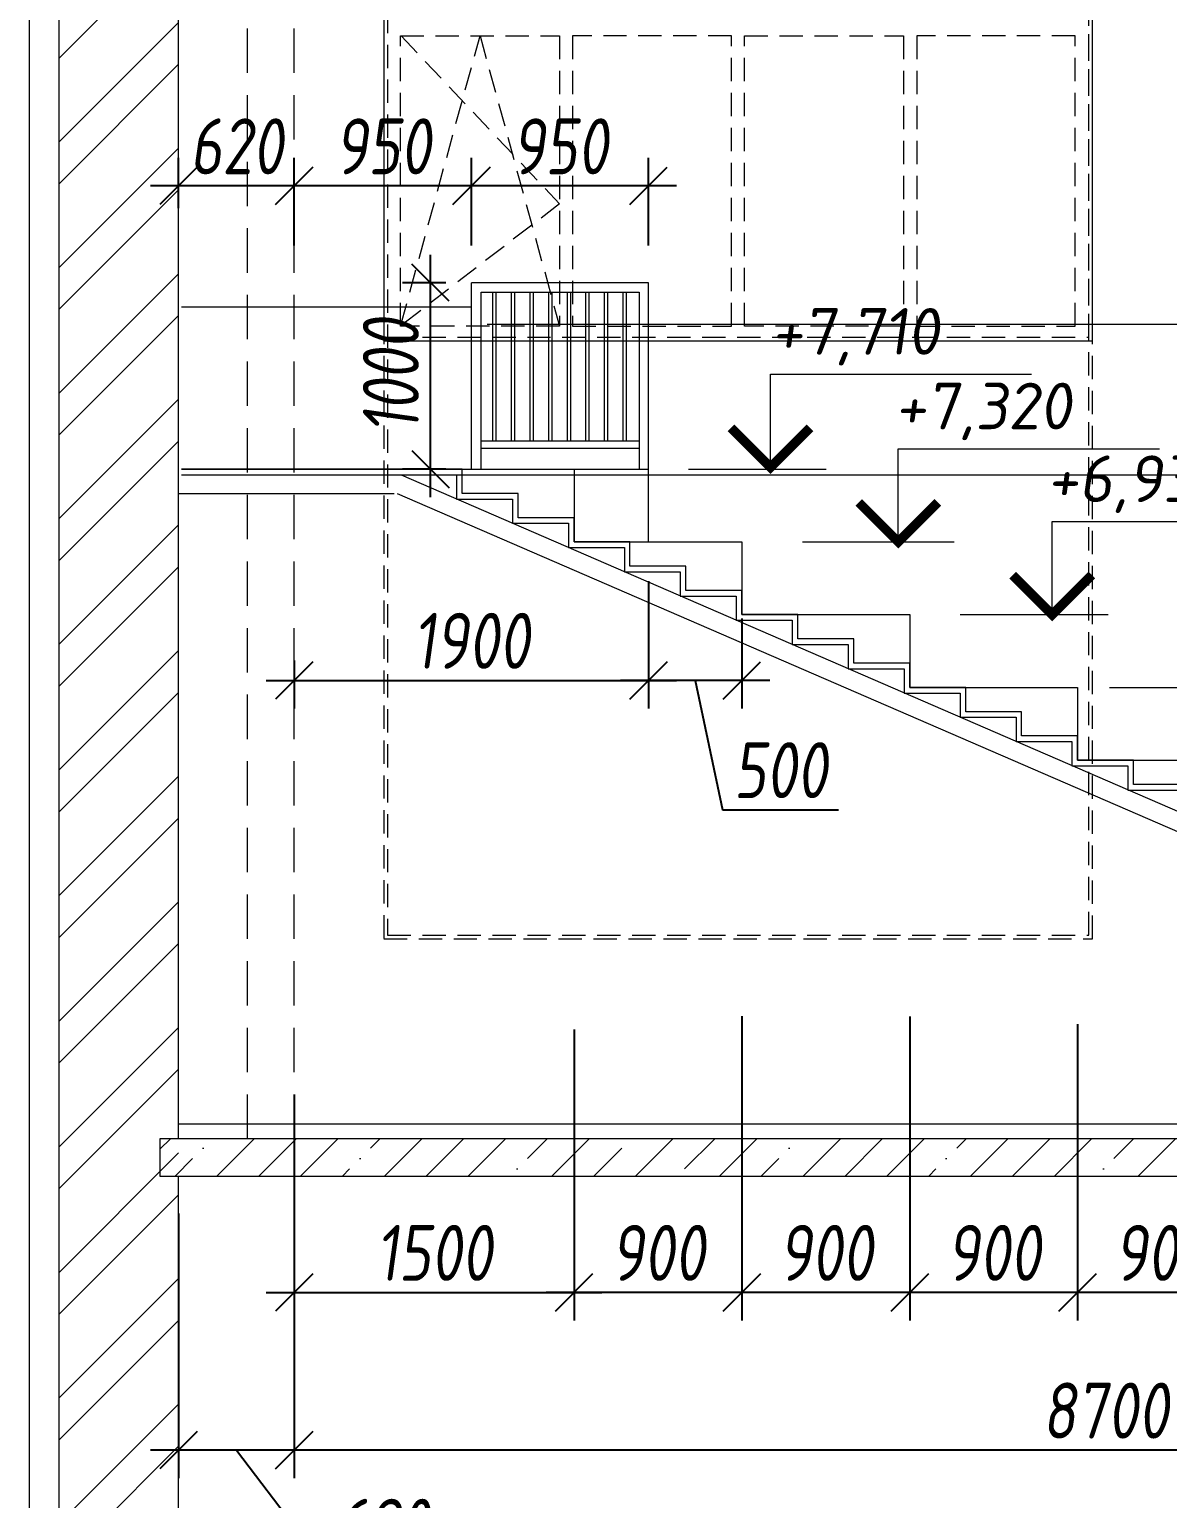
# Model space of a CAD drawing. Header units: millimetres. Extents: x 0 to 9483559, y -180456 to 305735.
# Drawn here: x 605542 to 611644, y 7117 to 14994 of the extents above; entities that cross this region are included whole.
import ezdxf
from ezdxf.enums import TextEntityAlignment as Align

# ---------------------------------------------------------------- set-up
doc = ezdxf.new("R2010")
doc.units = ezdxf.units.MM
for name, pattern in [('01_base$0$DASHED2', [0.375, 0.25, -0.125]), ('CONTI', [0]), ('HIDDEN2', [4.7625, 3.175, -1.5875])]:
    doc.linetypes.add(name, pattern=pattern)
for name, color, linetype in [('PDF _0', 7, 'Continuous'), ('АР_Перегородки кирпич', 34, 'Continuous'), ('ТХ_мебель передв', 251, 'Continuous')]:
    doc.layers.add(name, color=color, linetype=linetype)
doc.layers.add('АР_лестницы', color=7, linetype='Continuous', lineweight=15, true_color=0xff24ff)
for name, color, linetype, lineweight in [('АР_Отметки', 7, 'Continuous', 5), ('АР_Сущ Несущая стена', 250, 'Continuous', 50), ('АР_Штриховка монолит', 29, 'Continuous', 9)]:
    doc.layers.add(name, color=color, linetype=linetype, lineweight=lineweight)
doc.styles.add('GOST 2.304', font='CS_Gost2304.shx')
doc.styles.add('Архитектурный', font='isocpeur.ttf', dxfattribs={"oblique": 8})
doc.styles.add('Архитектурный размер', font='isocpeur.ttf', dxfattribs={"width": 0.8, "oblique": 8})
doc.dimstyles.new('KK 100', dxfattribs={"dimscale": 100, "dimtxt": 3, "dimasz": 2, "dimexe": 1.5, "dimexo": 2, "dimtad": 1, "dimdec": 0, "dimtxsty": 'GOST 2.304', "dimblk": 'OBLIQUE', "dimcen": 2.5, "dimdle": 1.5, "dimadec": 0, "dimazin": 0, "dimtfac": 1, "dimtdec": 0, "dimtmove": 0, "dimatfit": 3, "dimarcsym": 0})

# ---------------------------------------------------------------- blocks, each defined once
blk = doc.blocks.new('_Oblique')
at = {"color": 0, "linetype": 'ByBlock', "lineweight": -2}
blk.add_line((-0.5, -0.5), (0.5, 0.5), dxfattribs=at)
blk = doc.blocks.new('*D279')
at = {"layer": 'Defpoints', "color": 0, "ltscale": 100, "transparency": 16777216}
for p in [(606961.7, 11811), (608861.2, 11811), (608861.2, 11503.5)]:
    blk.add_point(p, dxfattribs=at)
at = {"layer": 'ТХ_мебель передв', "color": 0, "lineweight": -2, "ltscale": 100, "transparency": 16777216}
for p, q in [((606961.7, 11611), (606961.7, 11353.5)), ((608861.2, 11611), (608861.2, 11353.5)), ((606811.7, 11503.5), (609011.2, 11503.5))]:
    blk.add_line(p, q, dxfattribs=at)
at = {"layer": 'ТХ_мебель передв', "color": 0, "lineweight": -2, "ltscale": 100, "transparency": 16777216, "xscale": 200, "yscale": 200, "zscale": 200, "rotation": 180}
blk.add_blockref('_Oblique', (606961.7, 11503.5), dxfattribs=at)
at = {"layer": 'ТХ_мебель передв', "color": 0, "lineweight": -2, "ltscale": 100, "transparency": 16777216, "xscale": 200, "yscale": 200, "zscale": 200}
blk.add_blockref('_Oblique', (608861.2, 11503.5), dxfattribs=at)
at = {"layer": 'ТХ_мебель передв', "color": 0, "lineweight": 9, "ltscale": 100, "transparency": 16777216, "insert": (607911.5, 11716), "char_height": 300, "attachment_point": 5, "style": 'Архитектурный размер'}
blk.add_mtext('1900', dxfattribs=at)
blk = doc.blocks.new('*D280')
at = {"layer": 'Defpoints', "color": 0, "ltscale": 100, "transparency": 16777216}
for p in [(607692.1, 13636.1), (607974.5, 13636.1), (607974.5, 12636.1, -950)]:
    blk.add_point(p, dxfattribs=at)
at = {"layer": 'ТХ_мебель передв', "color": 0, "lineweight": -2, "ltscale": 100, "transparency": 16777216}
for p, q in [((607692.1, 12486.1), (607692.1, 13786.1)), ((607774.5, 13636.1), (607542.1, 13636.1)), ((607774.5, 12636.1), (607542.1, 12636.1))]:
    blk.add_line(p, q, dxfattribs=at)
at = {"layer": 'ТХ_мебель передв', "color": 0, "lineweight": -2, "ltscale": 100, "transparency": 16777216, "xscale": 200, "yscale": 200, "zscale": 200}
for p, rotation in [((607692.1, 13636.1), 90), ((607692.1, 12636.1), 270)]:
    blk.add_blockref('_Oblique', p, dxfattribs=dict(at, rotation=rotation))
at = {"layer": 'ТХ_мебель передв', "color": 0, "lineweight": 9, "ltscale": 100, "transparency": 16777216, "insert": (607479.6, 13136.1), "char_height": 300, "attachment_point": 5, "rotation": 90, "style": 'Архитектурный размер'}
blk.add_mtext('1000', dxfattribs=at)
blk = doc.blocks.new('*D281')
at = {"layer": 'Defpoints', "color": 0, "ltscale": 100, "transparency": 16777216}
for p in [(608861.2, 12236.1, -950), (609361.7, 12036.1), (608861.2, 11503.5)]:
    blk.add_point(p, dxfattribs=at)
at = {"layer": 'ТХ_мебель передв', "color": 0, "lineweight": -2, "ltscale": 100, "transparency": 16777216}
for p, q in [((608861.2, 12036.1), (608861.2, 11353.5)), ((609361.7, 11836.1), (609361.7, 11353.5)), ((609511.7, 11503.5), (608711.2, 11503.5)), ((609111.5, 11503.5), (609257.1, 10809.8)), ((609257.1, 10809.8), (609880.2, 10809.8))]:
    blk.add_line(p, q, dxfattribs=at)
at = {"layer": 'ТХ_мебель передв', "color": 0, "lineweight": -2, "ltscale": 100, "transparency": 16777216, "xscale": 200, "yscale": 200, "zscale": 200, "rotation": 180}
blk.add_blockref('_Oblique', (608861.2, 11503.5), dxfattribs=at)
at = {"layer": 'ТХ_мебель передв', "color": 0, "lineweight": -2, "ltscale": 100, "transparency": 16777216, "xscale": 200, "yscale": 200, "zscale": 200}
blk.add_blockref('_Oblique', (609361.7, 11503.5), dxfattribs=at)
at = {"layer": 'ТХ_мебель передв', "color": 0, "lineweight": 9, "ltscale": 100, "transparency": 16777216, "insert": (609568.7, 11022.3), "char_height": 300, "attachment_point": 5, "style": 'Архитектурный размер'}
blk.add_mtext('500', dxfattribs=at)
blk = doc.blocks.new('*D283')
at = {"layer": 'Defpoints', "color": 0, "ltscale": 100, "transparency": 16777216}
for p in [(611161.7, 9859.7), (612061.7, 9864.1), (611161.7, 8221.8)]:
    blk.add_point(p, dxfattribs=at)
at = {"layer": 'ТХ_мебель передв', "color": 0, "lineweight": -2, "ltscale": 100, "transparency": 16777216}
for p, q in [((611161.7, 9659.7), (611161.7, 8071.8)), ((612061.7, 9664.1), (612061.7, 8071.8)), ((612211.7, 8221.8), (611011.7, 8221.8))]:
    blk.add_line(p, q, dxfattribs=at)
at = {"layer": 'ТХ_мебель передв', "color": 0, "lineweight": -2, "ltscale": 100, "transparency": 16777216, "xscale": 200, "yscale": 200, "zscale": 200, "rotation": 180}
blk.add_blockref('_Oblique', (611161.7, 8221.8), dxfattribs=at)
at = {"layer": 'ТХ_мебель передв', "color": 0, "lineweight": -2, "ltscale": 100, "transparency": 16777216, "xscale": 200, "yscale": 200, "zscale": 200}
blk.add_blockref('_Oblique', (612061.7, 8221.8), dxfattribs=at)
at = {"layer": 'ТХ_мебель передв', "color": 0, "lineweight": 9, "ltscale": 100, "transparency": 16777216, "insert": (611611.7, 8434.3), "char_height": 300, "attachment_point": 5, "style": 'Архитектурный размер'}
blk.add_mtext('900', dxfattribs=at)
blk = doc.blocks.new('*D284')
at = {"layer": 'Defpoints', "color": 0, "ltscale": 100, "transparency": 16777216}
for p in [(610261.7, 9901, -1900), (611161.7, 9859.7), (610261.7, 8221.8)]:
    blk.add_point(p, dxfattribs=at)
at = {"layer": 'ТХ_мебель передв', "color": 0, "lineweight": -2, "ltscale": 100, "transparency": 16777216}
for p, q in [((610261.7, 9701), (610261.7, 8071.8)), ((611161.7, 9659.7), (611161.7, 8071.8)), ((611311.7, 8221.8), (610111.7, 8221.8))]:
    blk.add_line(p, q, dxfattribs=at)
at = {"layer": 'ТХ_мебель передв', "color": 0, "lineweight": -2, "ltscale": 100, "transparency": 16777216, "xscale": 200, "yscale": 200, "zscale": 200, "rotation": 180}
blk.add_blockref('_Oblique', (610261.7, 8221.8), dxfattribs=at)
at = {"layer": 'ТХ_мебель передв', "color": 0, "lineweight": -2, "ltscale": 100, "transparency": 16777216, "xscale": 200, "yscale": 200, "zscale": 200}
blk.add_blockref('_Oblique', (611161.7, 8221.8), dxfattribs=at)
at = {"layer": 'ТХ_мебель передв', "color": 0, "lineweight": 9, "ltscale": 100, "transparency": 16777216, "insert": (610711.7, 8434.3), "char_height": 300, "attachment_point": 5, "style": 'Архитектурный размер'}
blk.add_mtext('900', dxfattribs=at)
blk = doc.blocks.new('*D285')
at = {"layer": 'Defpoints', "color": 0, "ltscale": 100, "transparency": 16777216}
for p in [(610261.7, 9901, -1900), (609361.7, 9448.8, -950), (609361.7, 8221.8)]:
    blk.add_point(p, dxfattribs=at)
at = {"layer": 'ТХ_мебель передв', "color": 0, "lineweight": -2, "ltscale": 100, "transparency": 16777216}
for p, q in [((610261.7, 9701), (610261.7, 8071.8)), ((609361.7, 9248.8), (609361.7, 8071.8)), ((610411.7, 8221.8), (609211.7, 8221.8))]:
    blk.add_line(p, q, dxfattribs=at)
at = {"layer": 'ТХ_мебель передв', "color": 0, "lineweight": -2, "ltscale": 100, "transparency": 16777216, "xscale": 200, "yscale": 200, "zscale": 200, "rotation": 180}
blk.add_blockref('_Oblique', (609361.7, 8221.8), dxfattribs=at)
at = {"layer": 'ТХ_мебель передв', "color": 0, "lineweight": -2, "ltscale": 100, "transparency": 16777216, "xscale": 200, "yscale": 200, "zscale": 200}
blk.add_blockref('_Oblique', (610261.7, 8221.8), dxfattribs=at)
at = {"layer": 'ТХ_мебель передв', "color": 0, "lineweight": 9, "ltscale": 100, "transparency": 16777216, "insert": (609811.7, 8434.3), "char_height": 300, "attachment_point": 5, "style": 'Архитектурный размер'}
blk.add_mtext('900', dxfattribs=at)
blk = doc.blocks.new('*D286')
at = {"layer": 'Defpoints', "color": 0, "ltscale": 100, "transparency": 16777216}
for p in [(609361.7, 9904, -1900), (608461.7, 9832.7, -1900), (608461.7, 8221.8)]:
    blk.add_point(p, dxfattribs=at)
at = {"layer": 'ТХ_мебель передв', "color": 0, "lineweight": -2, "ltscale": 100, "transparency": 16777216}
for p, q in [((609361.7, 9704), (609361.7, 8071.8)), ((608461.7, 9632.7), (608461.7, 8071.8)), ((609511.7, 8221.8), (608311.7, 8221.8))]:
    blk.add_line(p, q, dxfattribs=at)
at = {"layer": 'ТХ_мебель передв', "color": 0, "lineweight": -2, "ltscale": 100, "transparency": 16777216, "xscale": 200, "yscale": 200, "zscale": 200, "rotation": 180}
blk.add_blockref('_Oblique', (608461.7, 8221.8), dxfattribs=at)
at = {"layer": 'ТХ_мебель передв', "color": 0, "lineweight": -2, "ltscale": 100, "transparency": 16777216, "xscale": 200, "yscale": 200, "zscale": 200}
blk.add_blockref('_Oblique', (609361.7, 8221.8), dxfattribs=at)
at = {"layer": 'ТХ_мебель передв', "color": 0, "lineweight": 9, "ltscale": 100, "transparency": 16777216, "insert": (608911.7, 8434.3), "char_height": 300, "attachment_point": 5, "style": 'Архитектурный размер'}
blk.add_mtext('900', dxfattribs=at)
blk = doc.blocks.new('BL034')
at = {"color": 0, "linetype": 'ByBlock'}
blk.add_lwpolyline([(0, 0), (0, 500), (1400, 500)], dxfattribs=at)
at = {"color": 0, "linetype": 'ByBlock', "const_width": 50}
blk.add_lwpolyline([(-212.1, 212.1), (0, 0), (212.1, 212.1)], dxfattribs=at)
at = {"color": 0, "linetype": 'ByBlock', "style": 'Архитектурный размер', "oblique": 8, "width": 0.8, "flags": 4}
blk.add_attdef('NN,NNN', text='', height=250, dxfattribs=at).set_placement((650, 700), align=Align.MIDDLE)
blk = doc.blocks.new('*D266')
at = {"layer": 'Defpoints', "color": 0, "ltscale": 100, "transparency": 16777216}
for p in [(608461.7, 9832.7), (606961.6, 9483.8), (608461.7, 8221.8)]:
    blk.add_point(p, dxfattribs=at)
at = {"layer": 'ТХ_мебель передв', "color": 0, "lineweight": -2, "ltscale": 100, "transparency": 16777216}
for p, q in [((608461.7, 9632.7), (608461.7, 8071.8)), ((606961.6, 9283.8), (606961.6, 8071.8)), ((606811.6, 8221.8), (608611.7, 8221.8))]:
    blk.add_line(p, q, dxfattribs=at)
at = {"layer": 'ТХ_мебель передв', "color": 0, "lineweight": -2, "ltscale": 100, "transparency": 16777216, "xscale": 200, "yscale": 200, "zscale": 200, "rotation": 180}
blk.add_blockref('_Oblique', (606961.6, 8221.8), dxfattribs=at)
at = {"layer": 'ТХ_мебель передв', "color": 0, "lineweight": -2, "ltscale": 100, "transparency": 16777216, "xscale": 200, "yscale": 200, "zscale": 200}
blk.add_blockref('_Oblique', (608461.7, 8221.8), dxfattribs=at)
at = {"layer": 'ТХ_мебель передв', "color": 0, "lineweight": 9, "ltscale": 100, "transparency": 16777216, "insert": (607711.7, 8434.3), "char_height": 300, "attachment_point": 5, "style": 'Архитектурный размер'}
blk.add_mtext('1500', dxfattribs=at)
blk = doc.blocks.new('*D267')
at = {"layer": 'Defpoints', "color": 0, "ltscale": 100, "transparency": 16777216}
for p in [(606961.7, 7819), (615661.7, 7819), (606961.7, 7376.1)]:
    blk.add_point(p, dxfattribs=at)
at = {"layer": 'ТХ_мебель передв', "color": 0, "lineweight": -2, "ltscale": 100, "transparency": 16777216}
for p, q in [((606961.7, 7619), (606961.7, 7226.1)), ((615661.7, 7619), (615661.7, 7226.1)), ((615811.7, 7376.1), (606811.7, 7376.1))]:
    blk.add_line(p, q, dxfattribs=at)
at = {"layer": 'ТХ_мебель передв', "color": 0, "lineweight": -2, "ltscale": 100, "transparency": 16777216, "xscale": 200, "yscale": 200, "zscale": 200, "rotation": 180}
blk.add_blockref('_Oblique', (606961.7, 7376.1), dxfattribs=at)
at = {"layer": 'ТХ_мебель передв', "color": 0, "lineweight": -2, "ltscale": 100, "transparency": 16777216, "xscale": 200, "yscale": 200, "zscale": 200}
blk.add_blockref('_Oblique', (615661.7, 7376.1), dxfattribs=at)
at = {"layer": 'ТХ_мебель передв', "color": 0, "lineweight": 9, "ltscale": 100, "transparency": 16777216, "insert": (611311.7, 7588.6), "char_height": 300, "attachment_point": 5, "style": 'Архитектурный размер'}
blk.add_mtext('8700', dxfattribs=at)
blk = doc.blocks.new('*D259')
at = {"layer": 'Defpoints', "color": 0, "ltscale": 100, "transparency": 16777216}
for p in [(607911.7, 14154.6), (607911.7, 13636.1, 950), (608861.7, 13636.1, 950)]:
    blk.add_point(p, dxfattribs=at)
at = {"layer": 'ТХ_мебель передв', "color": 0, "lineweight": -2, "ltscale": 100, "transparency": 16777216}
for p, q in [((607911.7, 13836.1), (607911.7, 14304.6)), ((608861.7, 13836.1), (608861.7, 14304.6)), ((609011.7, 14154.6), (607761.7, 14154.6))]:
    blk.add_line(p, q, dxfattribs=at)
at = {"layer": 'ТХ_мебель передв', "color": 0, "lineweight": -2, "ltscale": 100, "transparency": 16777216, "xscale": 200, "yscale": 200, "zscale": 200, "rotation": 180}
blk.add_blockref('_Oblique', (607911.7, 14154.6), dxfattribs=at)
at = {"layer": 'ТХ_мебель передв', "color": 0, "lineweight": -2, "ltscale": 100, "transparency": 16777216, "xscale": 200, "yscale": 200, "zscale": 200}
blk.add_blockref('_Oblique', (608861.7, 14154.6), dxfattribs=at)
at = {"layer": 'ТХ_мебель передв', "color": 0, "lineweight": 9, "ltscale": 100, "transparency": 16777216, "insert": (608386.7, 14367.1), "char_height": 300, "attachment_point": 5, "style": 'Архитектурный размер'}
blk.add_mtext('950', dxfattribs=at)
blk = doc.blocks.new('*D270')
at = {"layer": 'Defpoints', "color": 0, "ltscale": 100, "transparency": 16777216}
for p in [(606961.7, 14154.6), (606961.7, 13636.1, 950), (607911.7, 13636.1, 950)]:
    blk.add_point(p, dxfattribs=at)
at = {"layer": 'ТХ_мебель передв', "color": 0, "lineweight": -2, "ltscale": 100, "transparency": 16777216}
for p, q in [((606961.7, 13836.1), (606961.7, 14304.6)), ((607911.7, 13836.1), (607911.7, 14304.6)), ((608061.7, 14154.6), (606811.7, 14154.6))]:
    blk.add_line(p, q, dxfattribs=at)
at = {"layer": 'ТХ_мебель передв', "color": 0, "lineweight": -2, "ltscale": 100, "transparency": 16777216, "xscale": 200, "yscale": 200, "zscale": 200, "rotation": 180}
blk.add_blockref('_Oblique', (606961.7, 14154.6), dxfattribs=at)
at = {"layer": 'ТХ_мебель передв', "color": 0, "lineweight": -2, "ltscale": 100, "transparency": 16777216, "xscale": 200, "yscale": 200, "zscale": 200}
blk.add_blockref('_Oblique', (607911.7, 14154.6), dxfattribs=at)
at = {"layer": 'ТХ_мебель передв', "color": 0, "lineweight": 9, "ltscale": 100, "transparency": 16777216, "insert": (607436.7, 14367.1), "char_height": 300, "attachment_point": 5, "style": 'Архитектурный размер'}
blk.add_mtext('950', dxfattribs=at)
blk = doc.blocks.new('*D260')
at = {"layer": 'Defpoints', "color": 0, "ltscale": 100, "transparency": 16777216}
for p in [(606341.7, 8846.1), (606961.7, 8846.1), (606341.7, 7376.1)]:
    blk.add_point(p, dxfattribs=at)
at = {"layer": 'ТХ_мебель передв', "color": 0, "lineweight": -2, "ltscale": 100, "transparency": 16777216}
for p, q in [((606341.7, 8646.1), (606341.7, 7226.1)), ((606961.7, 8646.1), (606961.7, 7226.1)), ((607111.7, 7376.1), (606191.7, 7376.1)), ((606651.7, 7376.1), (607126.2, 6753.3)), ((607126.2, 6753.3), (607749.4, 6753.3))]:
    blk.add_line(p, q, dxfattribs=at)
at = {"layer": 'ТХ_мебель передв', "color": 0, "lineweight": -2, "ltscale": 100, "transparency": 16777216, "xscale": 200, "yscale": 200, "zscale": 200, "rotation": 180}
blk.add_blockref('_Oblique', (606341.7, 7376.1), dxfattribs=at)
at = {"layer": 'ТХ_мебель передв', "color": 0, "lineweight": -2, "ltscale": 100, "transparency": 16777216, "xscale": 200, "yscale": 200, "zscale": 200}
blk.add_blockref('_Oblique', (606961.7, 7376.1), dxfattribs=at)
at = {"layer": 'ТХ_мебель передв', "color": 0, "lineweight": 9, "ltscale": 100, "transparency": 16777216, "insert": (607437.8, 6965.8), "char_height": 300, "attachment_point": 5, "style": 'Архитектурный размер'}
blk.add_mtext('620', dxfattribs=at)
blk = doc.blocks.new('*D261')
at = {"layer": 'Defpoints', "color": 0, "ltscale": 100, "transparency": 16777216}
for p in [(606341.7, 14154.6), (606341.7, 13836.1), (606961.7, 13836.1, -950)]:
    blk.add_point(p, dxfattribs=at)
at = {"layer": 'ТХ_мебель передв', "color": 0, "lineweight": -2, "ltscale": 100, "transparency": 16777216}
for p, q in [((606341.7, 14036.1), (606341.7, 14304.6)), ((606961.7, 14036.1), (606961.7, 14304.6)), ((607111.7, 14154.6), (606191.7, 14154.6))]:
    blk.add_line(p, q, dxfattribs=at)
at = {"layer": 'ТХ_мебель передв', "color": 0, "lineweight": -2, "ltscale": 100, "transparency": 16777216, "xscale": 200, "yscale": 200, "zscale": 200, "rotation": 180}
blk.add_blockref('_Oblique', (606341.7, 14154.6), dxfattribs=at)
at = {"layer": 'ТХ_мебель передв', "color": 0, "lineweight": -2, "ltscale": 100, "transparency": 16777216, "xscale": 200, "yscale": 200, "zscale": 200}
blk.add_blockref('_Oblique', (606961.7, 14154.6), dxfattribs=at)
at = {"layer": 'ТХ_мебель передв', "color": 0, "lineweight": 9, "ltscale": 100, "transparency": 16777216, "insert": (606651.7, 14367.1), "char_height": 300, "attachment_point": 5, "style": 'Архитектурный размер'}
blk.add_mtext('620', dxfattribs=at)
blk = doc.blocks.new('АР разрез')
at = {"layer": 'АР_Перегородки кирпич', "lineweight": 9, "ltscale": 500, "true_color": 0x000000, "transparency": 33554610}
h = blk.add_hatch(dxfattribs=at)
h.set_pattern_fill('ANSI32', color=18, scale=50)
h.set_pattern_definition([(45, (272920, -290776), (-336.7596, 336.7596), []), (45, (273144.5, -290776), (-336.7596, 336.7596), [])])
edge = h.paths.add_edge_path()
edge.add_line((606341.7, 18765.6), (606341.7, 3978.2))
edge.add_line((606341.7, 3978.2), (605701.7, 3978.1))
edge.add_line((605701.7, 3978.1), (605701.7, 18765.6))
edge.add_line((605701.7, 18765.6), (606341.7, 18765.7))
at = {"layer": 'АР_Штриховка монолит', "lineweight": 9, "ltscale": 10}
h = blk.add_hatch(dxfattribs=at)
h.set_pattern_fill('ANSI35', color=256, scale=50)
h.set_pattern_definition([(45, (272800, -290776.02), (-224.5064, 224.5064), []), (45, (273024.5, -290776.02), (-224.5064, 224.5064), [396.875, -79.375, 0, -79.375])])
h.paths.add_polyline_path([(630536.5, 9046.1), (606241.6, 9046), (606241.7, 8846.1), (617681.8, 8846), (617719.1, 8846.1), (630534.1, 8846.1)])
at = {"lineweight": 9, "ltscale": 100}
for p, q in [((607996.8, 13413.5, -950), (629699.1, 13413.5, -950)), ((607831.7, 12605.9, 1900), (630056.5, 12605.9))]:
    blk.add_line(p, q, dxfattribs=at)
at = {"linetype": '01_base$0$DASHED2', "lineweight": 9, "ltscale": 500}
for points in [[(611241.5, 16619.6), (607441.5, 16619.6), (607441.5, 10118.1), (611241.5, 10118.1)], [(611221.5, 16599.6), (607461.5, 16599.6), (607461.5, 13343.8), (611221.5, 13343.8)], [(611221.5, 16599.6), (607461.5, 16599.6), (607461.5, 10138.1), (611221.5, 10138.1)], [(608384, 13403.8), (607531.5, 13403.8), (607531.5, 14959.2), (608384, 14959.2)], [(609306.5, 13403.8), (609306.5, 14959.2), (608454, 14959.2), (608454, 13403.8)], [(609376.5, 13403.8), (609376.5, 14959.2), (610229, 14959.2), (610229, 13403.8)], [(610299, 13403.8), (611149.3, 13403.8), (611149.3, 14959.2), (610299, 14959.2)]]:
    blk.add_lwpolyline(points, close=True, dxfattribs=at)
blk.add_lwpolyline([(607535.3, 14959.2), (608384, 14059), (607531.5, 13403.8), (607957.8, 14959.2), (608384, 13403.8)], dxfattribs=at)
at = {"lineweight": 9, "ltscale": 100, "elevation": -950}
blk.add_lwpolyline([(606358, 13505.9), (607911.7, 13505.9)], dxfattribs=at)
at = {"layer": 'PDF _0', "linetype": 'ByBlock', "lineweight": 9, "ltscale": 50}
blk.add_lwpolyline([(611241.5, 16618.1), (607441.5, 16618.1), (607441.5, 13323.8), (611241.5, 13323.8)], close=True, dxfattribs=at)
at = {"layer": 'АР_лестницы', "color": 18, "linetype": 'HIDDEN2', "lineweight": 9, "ltscale": 75, "true_color": 0x000000}
for p, q in [((606711.7, 9046.1), (606711.7, 17326.1)), ((606961.7, 9046.1), (606961.7, 17326.1))]:
    blk.add_line(p, q, dxfattribs=at)
at = {"layer": 'АР_лестницы', "color": 18, "linetype": 'CONTI', "lineweight": 9, "ltscale": 10, "true_color": 0x000000}
for p, q in [((607534.7, 12605.9, 1900), (615564.8, 9126.1)), ((606341.7, 12506.1, -7261.1), (607497.2, 12506.1, -950)), ((607513.6, 12506.1), (615313.3, 9126.1))]:
    blk.add_line(p, q, dxfattribs=at)
at = {"layer": 'АР_лестницы', "color": 18, "linetype": 'Continuous', "lineweight": 9, "ltscale": 50, "true_color": 0x000000, "elevation": -1900}
blk.add_lwpolyline([(606358, 12636.2), (607561.7, 12636.2), (607561.7, 12636.2), (608461.7, 12636.2), (608461.7, 12246.2), (609361.7, 12246.2), (609361.7, 11856.2), (610261.7, 11856.1), (610261.7, 11466.1), (611161.7, 11466.1), (611161.7, 11076.1), (612061.7, 11076.1), (612061.7, 10686.1), (612961.7, 10686.1), (612961.7, 10296.1)], dxfattribs=at)
at = {"layer": 'АР_лестницы', "color": 18, "linetype": 'CONTI', "lineweight": 9, "ltscale": 10, "true_color": 0x000000}
for points in [[(611761.7, 10945.9), (611461.7, 10945.9), (611461.7, 11075.9), (611161.7, 11075.9), (611161.7, 11205.9), (610861.7, 11205.9), (610861.7, 11335.9), (610561.7, 11335.9), (610561.7, 11465.9), (610261.7, 11465.9), (610261.7, 11596.1), (609961.7, 11596.1), (609961.7, 11726.1), (609661.7, 11726.1), (609661.7, 11856.1), (609361.7, 11856.1), (609361.7, 11986.1), (609061.7, 11986.1), (609061.7, 12116.1), (608761.7, 12116.1), (608761.7, 12246.1), (608461.7, 12246.1), (608461.7, 12376.1), (608161.7, 12376.1), (608161.7, 12506.1), (607861.7, 12506.1), (607861.7, 12636.1), (607561.7, 12636.1), (607561.7, 12636.1), (606358, 12636.1)], [(610531.7, 11305.9), (610831.7, 11305.9), (610831.7, 11175.9), (611131.7, 11175.9), (611131.7, 11045.9), (611431.7, 11045.9), (611431.7, 10915.9), (611731.7, 10915.9), (611731.7, 10785.9), (612031.7, 10785.9), (612031.7, 10655.9), (612331.7, 10655.9), (612331.7, 10525.9), (612631.7, 10525.9), (612631.7, 10395.9), (612931.7, 10395.9), (612931.7, 10265.9), (613231.7, 10265.9), (613231.7, 10165.9)]]:
    blk.add_lwpolyline(points, dxfattribs=at)
at = {"layer": 'АР_лестницы', "color": 18, "linetype": 'CONTI', "lineweight": 9, "ltscale": 10, "true_color": 0x000000, "elevation": 1900}
blk.add_lwpolyline([(606358, 12605.9), (607831.7, 12605.9), (607831.7, 12475.9), (608131.7, 12475.9), (608131.7, 12345.9), (608431.7, 12345.9), (608431.7, 12215.9), (608731.7, 12215.9), (608731.7, 12085.9), (609031.7, 12085.9), (609031.7, 11955.9), (609331.7, 11955.9), (609331.7, 11825.9), (609631.7, 11825.9), (609631.7, 11695.9), (609931.7, 11695.9), (609931.7, 11565.9), (610231.7, 11565.9), (610231.7, 11435.8), (610531.7, 11435.8), (610531.7, 11307)], dxfattribs=at)
at = {"layer": 'АР_Отметки', "color": 18, "lineweight": 9, "true_color": 0x000000}
for p, q in [((609075.1, 12636.1, -1900), (609814.3, 12636.1, -1900)), ((609685.9, 12246.2, -1900), (610499.5, 12246.2, -1900)), ((610532, 11856.1, -1900), (611325.1, 11856.1, -1900)), ((611332.8, 11466.1, -1900), (612225.1, 11466.1, -1900))]:
    blk.add_line(p, q, dxfattribs=at)
at = {"layer": 'АР_Сущ Несущая стена', "lineweight": 9, "ltscale": 50}
for p, q in [((606341.7, 9126.1), (630056.5, 9126.1)), ((606341.7, 8846.1), (629736.5, 8846.1))]:
    blk.add_line(p, q, dxfattribs=at)
for points in [[(605541.7, 18765.6), (630536.5, 18765.6), (630536.5, 3978.1), (605541.7, 3978.1)], [(606241.7, 8846.1), (630536.5, 8846.1), (630536.5, 9046.1), (606241.7, 9046.1)]]:
    blk.add_lwpolyline(points, close=True, dxfattribs=at)
for points in [[(605701.7, 3978.1), (605701.7, 18765.6)], [(606341.7, 9046.1), (606341.7, 17326.1)], [(630056.5, 8846.1), (630056.5, 3978.1), (606341.7, 3978.1), (606341.7, 8846.1)]]:
    blk.add_lwpolyline(points, dxfattribs=at)
at = {"layer": 'ТХ_мебель передв', "lineweight": 9, "ltscale": 100}
for p, q in [((608861.7, 13636.1), (607911.7, 13636.1)), ((607911.7, 12636.1, -1557.4), (607911.7, 13636.1)), ((608861.7, 12636.1), (608861.7, 13636.1)), ((608026.5, 12786.1), (608026.5, 13586.1)), ((608042.5, 13586.1), (608042.5, 12786.1)), ((608126.5, 12786.1), (608126.5, 13586.1)), ((608142.5, 13586.1), (608142.5, 12786.1)), ((608226.1, 12786.1), (608226.1, 13586.1)), ((608242.1, 13586.1), (608242.1, 12786.1)), ((608326.1, 12786.1), (608326.1, 13586.1)), ((608342.1, 13586.1), (608342.1, 12786.1)), ((608426.1, 12786.1), (608426.1, 13586.1)), ((608442.1, 13586.1), (608442.1, 12786.1)), ((608525.6, 12786.1), (608525.6, 13586.1)), ((608541.6, 13586.1), (608541.6, 12786.1)), ((608625.6, 12786.1), (608625.6, 13586.1)), ((608641.6, 13586.1), (608641.6, 12786.1)), ((608725.6, 12786.1), (608725.6, 13586.1)), ((608741.6, 13586.1), (608741.6, 12786.1)), ((608811.7, 12786.1), (607964.6, 12786.1)), ((607964.6, 12748.1), (608811.7, 12748.1)), ((606358, 12636.2, -2503.7), (608861.7, 12636.1)), ((608861.7, 12246.1, -950), (608861.7, 12636.1))]:
    blk.add_line(p, q, dxfattribs=at)
blk.add_lwpolyline([(607964.8, 12636.1), (607964.6, 12636.1), (607964.6, 13586), (608811.7, 13586.1), (608811.7, 12636.1)], dxfattribs=at)
at = {"layer": 'АР_Отметки', "color": 18, "lineweight": 9, "true_color": 0x000000}
ref = blk.add_blockref('BL034', (609515, 12646, -1900), dxfattribs=at)
ref.add_attrib('NN,NNN', '+7,710', dxfattribs={"layer": '0', "color": 0, "linetype": 'ByBlock', "height": 250, "style": 'Архитектурный', "oblique": 8, "flags": 4}).set_placement((609971.7, 13346, -1900), align=Align.MIDDLE)
ref = blk.add_blockref('BL034', (610200.1, 12246.1, -1900), dxfattribs=at)
ref.add_attrib('NN,NNN', '+7,320', dxfattribs={"layer": '0', "color": 0, "linetype": 'ByBlock', "height": 250, "style": 'Архитектурный', "oblique": 8, "flags": 4}).set_placement((610656.8, 12946.1, -1900), align=Align.MIDDLE)
ref = blk.add_blockref('BL034', (611025.8, 11856.1, -1900), dxfattribs=at)
ref.add_attrib('NN,NNN', '+6,930', dxfattribs={"layer": '0', "color": 0, "linetype": 'ByBlock', "height": 250, "style": 'Архитектурный', "oblique": 8, "flags": 4}).set_placement((611482.6, 12556.1, -1900), align=Align.MIDDLE)
at = {"layer": 'ТХ_мебель передв', "lineweight": 9, "ltscale": 100}
for base, p1, p2, picture, middle, dimtype in [((606341.7, 14154.6), (606961.7, 13836.1, -950), (606341.7, 13836.1), '*D261', (606651.7, 14154.6), 128), ((608861.2446, 11503.5043), (609361.661, 12036.0549), (608861.2446, 12236.0549, -950), '*D281', (609319.5778, 10809.7543), 160), ((606341.7, 7376.1), (606961.7, 8846.1), (606341.7, 8846.1), '*D260', (607188.7, 6753.3), 128)]:
    dim = blk.add_linear_dim(base=base, p1=p1, p2=p2, dimstyle='KK 100', override={"dimtxsty": 'Архитектурный размер', "dimtmove": 1}, dxfattribs=at)
    dim.commit()
    dim.dimension.update_dxf_attribs({"geometry": picture, "text_midpoint": middle, "dimtype": dimtype})
for base, p1, p2, picture, middle in [((606961.7, 14154.6, -950), (607911.7, 13636.1), (606961.7, 13636.1), '*D270', (607436.7, 14367.1, -950)), ((607911.7, 14154.6, -950), (608861.7, 13636.1), (607911.7, 13636.1), '*D259', (608386.7, 14367.1, -950)), ((608861.2446, 11503.5043), (606961.6615, 11810.9855), (608861.2446, 11810.9855), '*D279', (607911.453, 11716.0043)), ((608461.7, 8221.8, 950), (609361.7, 9904, -950), (608461.7, 9832.7, -950), '*D286', (608911.7, 8434.3, 950)), ((609361.7, 8221.8, 950), (610261.7, 9901, -950), (609361.7, 9448.8), '*D285', (609811.7, 8434.3, 950)), ((610261.7, 8221.8, 950), (611161.7, 9859.7, 950), (610261.7, 9901, -950), '*D284', (610711.7, 8434.3, 950)), ((611161.7, 8221.8, 950), (612061.7, 9864.1, 950), (611161.7, 9859.7, 950), '*D283', (611611.7, 8434.3, 950)), ((608461.7, 8221.8, -950), (606961.6, 9483.8, -950), (608461.7, 9832.7, -950), '*D266', (607711.7, 8434.3, -950)), ((606961.7, 7376.1), (615661.7, 7819), (606961.7, 7819), '*D267', (611311.7, 7588.6))]:
    dim = blk.add_linear_dim(base=base, p1=p1, p2=p2, dimstyle='KK 100', override={"dimtxsty": 'Архитектурный размер', "dimtmove": 1}, dxfattribs=at)
    dim.commit()
    dim.dimension.update_dxf_attribs({"geometry": picture, "text_midpoint": middle})
dim = blk.add_linear_dim(base=(607692.1, 13636.1), p1=(607974.5, 12636.1, -950), p2=(607974.5, 13636.1), angle=90, dimstyle='KK 100', override={"dimtxsty": 'Архитектурный размер', "dimtmove": 1}, dxfattribs=at)
dim.commit()
dim.dimension.update_dxf_attribs({"geometry": '*D280', "text_midpoint": (607479.6, 13136.1)})

msp = doc.modelspace()

# ---------------------------------------------------------------- block references
at = {"color": 12, "true_color": 0xe00000}
msp.add_blockref('АР разрез', (0, 0), dxfattribs=at)

doc.saveas('drawing.dxf')
